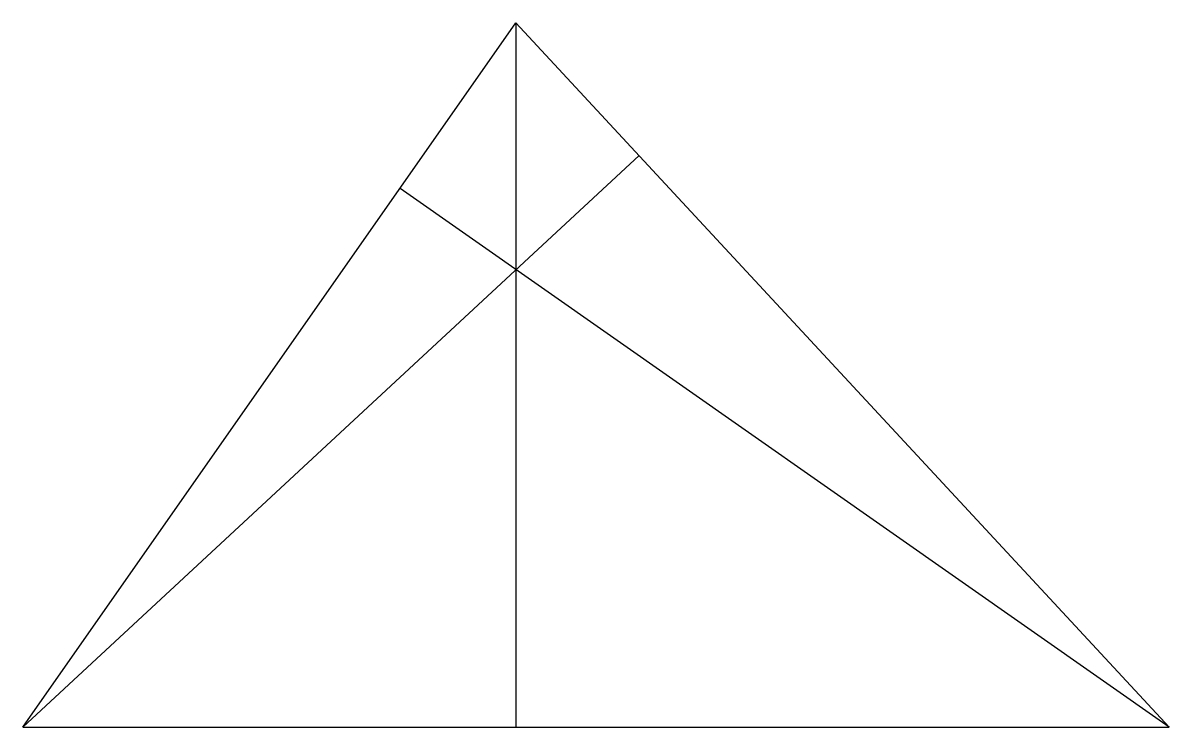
# Model space of a CAD drawing. Header units: millimetres. Extents: x 10 to 50, y 14 to 38.6.
import ezdxf

# ---------------------------------------------------------------- set-up
doc = ezdxf.new("R2010")
doc.units = ezdxf.units.MM
doc.layers.get('0').update_dxf_attribs({"lineweight": 25, "true_color": 0xffffff})

msp = doc.modelspace()

# ---------------------------------------------------------------- linework, layer by layer
for p, q in [((10, 14), (27.207, 38.575)), ((27.207, 38.575), (50, 14)), ((27.207, 38.575), (27.207, 14)), ((10, 14), (31.503, 33.943)), ((50, 14), (23.16, 32.794)), ((10, 14), (50, 14))]:
    msp.add_line(p, q)

doc.saveas('drawing.dxf')
